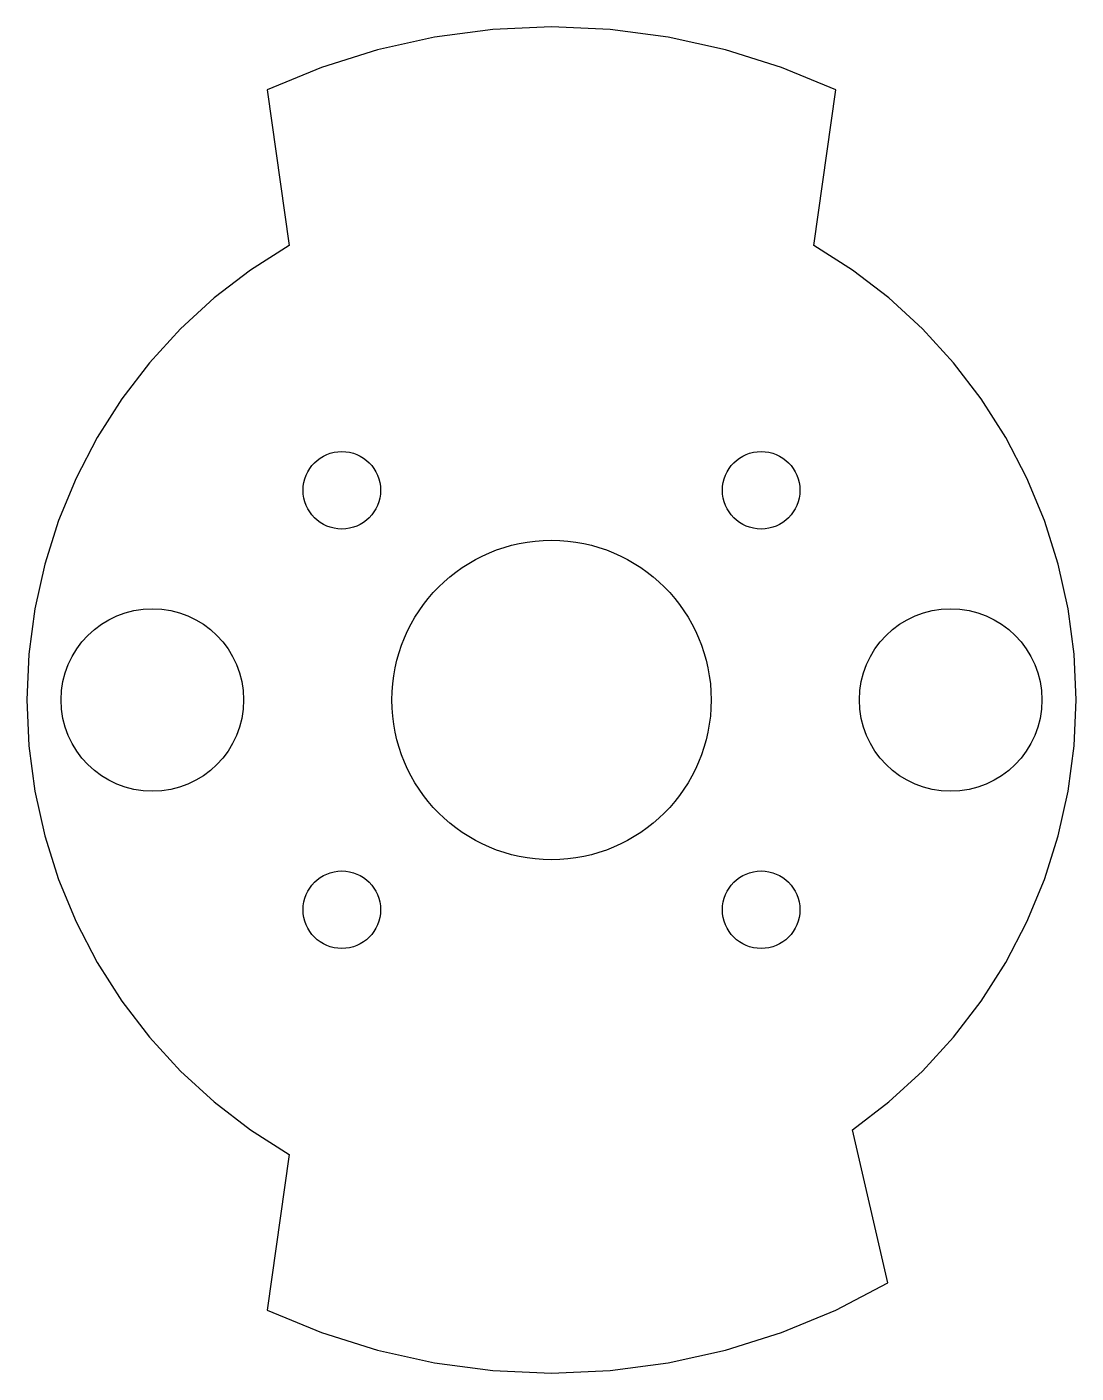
# Model space of a CAD drawing. Header units: millimetres. Extents: x -23.1 to 22.9, y -29.3 to 29.7.
import ezdxf

# ---------------------------------------------------------------- set-up
doc = ezdxf.new("R2010")
doc.units = ezdxf.units.MM

msp = doc.modelspace()

# ---------------------------------------------------------------- linework, layer by layer
for p, q in [((-2.684, 29.587), (-5.236, 29.251)), ((-0.113, 29.7), (-2.684, 29.587)), ((2.458, 29.587), (-0.113, 29.7)), ((5.009, 29.251), (2.458, 29.587)), ((-5.236, 29.251), (-7.748, 28.694)), ((7.522, 28.694), (5.009, 29.251)), ((-7.748, 28.694), (-10.203, 27.921)), ((9.976, 27.921), (7.522, 28.694)), ((-10.203, 27.921), (-12.581, 26.936)), ((12.354, 26.936), (9.976, 27.921)), ((-12.581, 26.936), (-11.613, 20.118)), ((11.387, 20.118), (12.354, 26.936)), ((-11.613, 20.118), (-13.306, 19.04)), ((13.079, 19.04), (11.387, 20.118)), ((-13.306, 19.04), (-14.897, 17.819)), ((14.671, 17.819), (13.079, 19.04)), ((-14.897, 17.819), (-16.377, 16.463)), ((16.15, 16.463), (14.671, 17.819)), ((-16.377, 16.463), (-17.732, 14.984)), ((17.506, 14.984), (16.15, 16.463)), ((-17.732, 14.984), (-18.954, 13.392)), ((18.727, 13.392), (17.506, 14.984)), ((-18.954, 13.392), (-20.032, 11.7)), ((19.805, 11.7), (18.727, 13.392)), ((-20.032, 11.7), (-20.958, 9.92)), ((20.732, 9.92), (19.805, 11.7)), ((-20.958, 9.92), (-21.726, 8.066)), ((21.5, 8.066), (20.732, 9.92)), ((-21.726, 8.066), (-22.33, 6.152)), ((22.103, 6.152), (21.5, 8.066)), ((-22.33, 6.152), (-22.764, 4.193)), ((22.537, 4.193), (22.103, 6.152)), ((-22.764, 4.193), (-23.026, 2.204)), ((22.799, 2.204), (22.537, 4.193)), ((-23.026, 2.204), (-23.113, 0.2)), ((22.887, 0.2), (22.799, 2.204)), ((-23.113, 0.2), (-23.026, -1.805)), ((22.799, -1.805), (22.887, 0.2)), ((-23.026, -1.805), (-22.764, -3.794)), ((22.537, -3.794), (22.799, -1.805)), ((-22.764, -3.794), (-22.33, -5.753)), ((22.103, -5.753), (22.537, -3.794)), ((-22.33, -5.753), (-21.726, -7.667)), ((21.5, -7.667), (22.103, -5.753)), ((-21.726, -7.667), (-20.958, -9.521)), ((20.732, -9.521), (21.5, -7.667)), ((-20.958, -9.521), (-20.032, -11.3)), ((19.805, -11.3), (20.732, -9.521)), ((-20.032, -11.3), (-18.954, -12.993)), ((18.727, -12.993), (19.805, -11.3)), ((-18.954, -12.993), (-17.732, -14.585)), ((17.506, -14.585), (18.727, -12.993)), ((-17.732, -14.585), (-16.377, -16.064)), ((16.15, -16.064), (17.506, -14.585)), ((-16.377, -16.064), (-14.897, -17.419)), ((14.671, -17.419), (16.15, -16.064)), ((-14.897, -17.419), (-13.306, -18.641)), ((13.079, -18.641), (14.671, -17.419)), ((-13.306, -18.641), (-11.613, -19.719)), ((14.637, -25.348), (13.079, -18.641)), ((-11.613, -19.719), (-12.581, -26.536)), ((12.354, -26.536), (14.637, -25.348)), ((-12.581, -26.536), (-10.203, -27.521)), ((9.976, -27.521), (12.354, -26.536)), ((-10.203, -27.521), (-7.748, -28.295)), ((7.522, -28.295), (9.976, -27.521)), ((-7.748, -28.295), (-5.236, -28.852)), ((5.009, -28.852), (7.522, -28.295)), ((-5.236, -28.852), (-2.684, -29.188)), ((2.458, -29.188), (5.009, -28.852)), ((-2.684, -29.188), (-0.113, -29.3)), ((-0.113, -29.3), (2.458, -29.188))]:
    msp.add_line(p, q)
for centre, radius in [((-9.306, 9.392), 1.7), ((9.079, 9.392), 1.7), ((-0.113, 0.2), 7), ((-17.613, 0.2), 4), ((17.387, 0.2), 4), ((-9.306, -8.993), 1.7), ((9.079, -8.993), 1.7)]:
    msp.add_circle(centre, radius)

doc.saveas('drawing.dxf')
